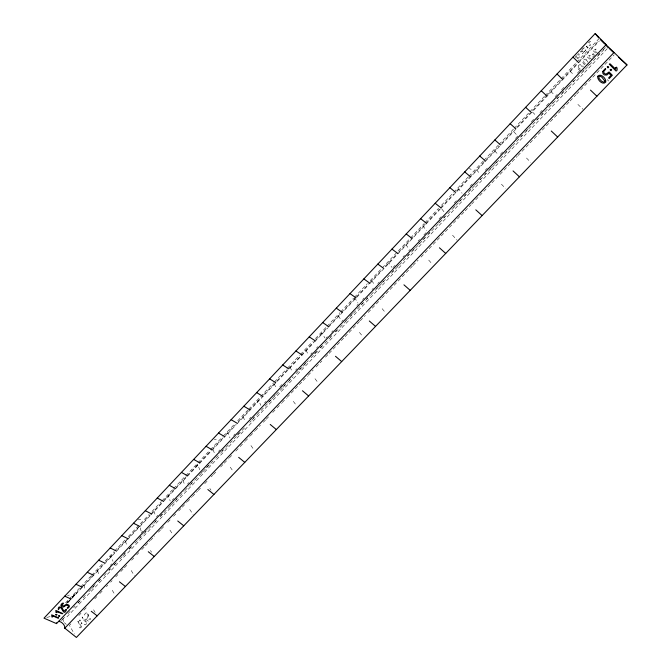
<?xml version="1.0" encoding="UTF-8"?>
<svg xmlns="http://www.w3.org/2000/svg" width="671" height="671" viewBox="0 0 671 671"><rect width="100%" height="100%" fill="white"/><g stroke="black" fill="none" stroke-linecap="round" stroke-linejoin="round"><path stroke-width="0.5" stroke-dasharray="3.35 2.52" d="M580.558 51.239L580.482 51.533A2.726 0.881 -47.3 0 0 580.826 52.036L584.81 50.803L582.403 53.789L585.993 49.914L581.472 51.197L581.405 50.501M494.653 150.916L498.503 154.791M575.793 55.953L575.609 57.631M458.117 189.759L458.553 188.853L462.076 193.198M576.574 55.458C575.634 61.019 582.453 54.116 577.152 54.837M422.889 226.773L423.216 226.211L426.521 230.69M387.838 264.038L388.727 262.671L391.814 267.284M354.489 299.081L355.034 298.293L357.92 303.015M320.83 334.871L322.122 333.084L324.814 337.924M289.226 368.069L315.093 340.516M256.867 402.474L258.528 400.31L260.86 405.359M226.882 433.961L227.796 432.795L229.96 437.945M195.747 467.075L197.744 464.567L199.74 469.809M67.654 602.373L68.358 601.585L67.796 602.189M167.272 496.976L168.346 495.643L170.191 500.969M137.287 528.874L138.436 527.465M110.22 557.282L111.436 555.806L112.98 561.283M81.954 587.259L92.103 576.238M66.899 603.128L68.031 601.761L67.62 602.197M74.07 595.387L74.473 594.942L72.837 596.871L75.043 594.556L72.527 597.433M72.191 597.492L72.661 596.905L72.174 597.375M70.371 599.505C62.764 607.918 72.678 597.148 69.969 600.134M72.829 597.073L74.456 595.219L74.02 595.647M75.966 593.407L76.259 593.055M65.599 602.826L68.484 599.773M69.197 599.018L80 587.595M80.721 586.831L90.803 576.171M91.524 575.408L102.319 563.984M105.204 560.939L113.844 551.797M114.565 551.034L125.36 539.61M128.245 536.565L149.121 514.481M152.007 511.428L161.367 501.531M162.088 500.767L172.883 489.344M173.604 488.58L185.129 476.402M185.85 475.638L209.612 450.501M210.325 449.746L222.571 436.796M223.292 436.033L234.808 423.846M237.693 420.801L247.767 410.14M248.488 409.377L273.693 382.722M274.414 381.958L286.651 369.016M287.373 368.253L299.61 355.303M300.331 354.548L312.577 341.598M315.454 338.553L326.257 327.129M326.978 326.366L339.937 312.661M340.658 311.898L353.617 298.184M354.338 297.429L367.297 283.716M370.174 280.671L424.181 223.552M424.902 222.789L438.582 208.32M441.459 205.276L452.984 193.089M453.705 192.325L468.106 177.094M468.819 176.33L483.221 161.099M483.942 160.335L498.343 145.104M499.065 144.349L513.466 129.117M514.187 128.354L529.31 112.359M530.023 111.596L544.424 96.364M545.146 95.601L560.268 79.614M560.99 78.851L576.112 62.856M576.825 62.093L599.153 38.482M66.395 603.422L71.294 598.247M71.99 597.5L82.483 586.412M92.791 575.517L103.124 564.588M105.892 561.661L114.934 552.107M117.735 549.146L128.262 538.016M128.975 537.27L150.312 514.707M151.025 513.952L163.523 500.742M164.21 500.012L175.307 488.287M176.003 487.549L186.479 476.469M187.184 475.731L197.744 464.567M199.161 463.065L211.264 450.275M212.682 448.773L222.755 438.121M225.641 435.076L235.437 424.718M238.213 421.782L248.698 410.702M249.394 409.964L262.789 395.806M263.502 395.051L276.309 381.514M277.031 380.751L288.522 368.597M315.789 339.769L328.522 326.316M329.235 325.561L355.034 298.293M356.427 296.817L369.687 282.801M370.384 282.063L382.369 269.39M385.196 266.404L398.012 252.858M398.725 252.103L425.33 223.98M426.026 223.233L439.371 209.126M440.78 207.641L453.579 194.12M456.423 191.109L469.348 177.446M470.061 176.683L485.645 160.218M486.349 159.472L499.006 146.093M501.841 143.091L513.181 131.105L517.056 135.232M516.771 127.305L530.409 112.887M532.548 110.631L546.546 95.836M547.242 95.097L561.375 80.159M562.08 79.413L578.41 62.151M579.123 61.397L599.035 40.352M67.595 602.927L103.628 564.848M104.349 564.085L126.685 540.482M127.406 539.719L138.931 527.532M139.652 526.769L150.463 515.353M151.185 514.59L236.209 424.726M236.93 423.971L314.028 342.487M314.749 341.724L327.716 328.018M328.438 327.255L368.79 284.613M369.511 283.85L440.126 209.218M440.847 208.455L577.756 63.77M578.477 63.007L599.371 40.923M110.354 565.385L111.797 563.866M141.346 532.724L142.789 531.206M156.486 516.771L157.928 515.253M172.346 500.054L173.781 498.536M187.477 484.101L188.92 482.583M218.478 451.432L219.92 449.914M233.617 435.479L235.06 433.961M249.469 418.771L250.912 417.253M264.609 402.818L266.051 401.3M279.748 386.865L281.912 384.584M295.609 370.149L297.043 368.631M310.74 354.196L312.183 352.678M316.511 348.115L317.953 346.597M325.88 338.243L327.322 336.725M331.65 332.162L333.093 330.644M341.74 321.526L343.183 320.008M356.88 305.573L358.322 304.055M362.642 299.501L364.085 297.974M372.011 289.62L373.453 288.102M377.781 283.548L379.224 282.021M392.921 267.595L395.085 265.313M403.011 256.951L404.454 255.433M408.773 250.879L410.216 249.36M418.15 240.998L419.593 239.48M423.913 234.925L426.077 232.644M439.052 218.972L441.216 216.691M454.192 203.019L456.355 200.738M470.044 186.303L472.208 184.022M485.183 170.35L487.347 168.069M500.323 154.397L503.208 151.361M515.462 138.444L518.347 135.408M531.315 121.728L534.2 118.692M539.97 112.611L542.134 110.338M546.454 105.775L549.339 102.738M555.11 96.658L557.265 94.385M561.593 89.822L564.479 86.785M577.454 73.114L580.34 70.069M592.594 57.161L595.471 54.116M77.844 602.852L79.287 601.333M92.992 586.907L95.156 584.626M98.763 580.834L100.205 579.316M108.861 570.199L110.304 568.681M113.911 564.89L115.353 563.372M124.009 554.254L125.452 552.736M129.058 548.937L131.222 546.664M139.878 537.555L141.321 536.037M144.928 532.237L146.37 530.719M155.026 521.61L156.469 520.084M160.075 516.293L162.239 514.011M170.174 505.657L171.617 504.139M175.945 499.585L177.387 498.067M191.092 483.64L192.535 482.122M201.191 473.013L202.634 471.495M206.24 467.695L208.404 465.414M222.109 450.987L223.552 449.469M237.257 435.043L239.421 432.77M253.126 418.343L254.569 416.825M268.274 402.399L270.438 400.117M274.045 396.318L275.487 394.8M284.143 385.691L285.586 384.173M289.193 380.373L290.635 378.855M299.291 369.746L300.734 368.228M304.34 364.428L306.504 362.155M314.439 353.802L316.603 351.52M320.21 347.729L321.652 346.211M330.308 337.094L331.751 335.575M335.357 331.784L336.8 330.266M345.456 321.149L347.62 318.876M350.505 315.84L352.669 313.558M361.325 304.449L362.768 302.931M366.374 299.132L367.817 297.614M376.473 288.505L378.637 286.223M381.522 283.187L383.686 280.906M392.342 271.797L393.785 270.279M397.391 266.479L398.834 264.961M407.49 255.852L408.933 254.334M412.539 250.535L414.703 248.262M418.31 244.462L419.752 242.944M422.638 239.908L424.802 237.626M428.408 233.835L429.851 232.317M438.507 223.2L439.95 221.682M443.556 217.89L444.999 216.372M453.655 207.255L455.097 205.737M458.704 201.946L460.868 199.664M464.475 195.865L465.917 194.347M469.524 190.556L470.967 189.037M474.573 185.238L476.016 183.72M479.622 179.92L481.065 178.402M484.672 174.611L486.114 173.084M489.721 169.293L491.885 167.012M494.77 163.976L496.934 161.703M505.59 152.585L507.033 151.067M510.639 147.276L512.082 145.75M520.738 136.641L522.181 135.123M525.787 131.323L527.951 129.05M536.607 119.941L538.05 118.423M541.656 114.624L543.099 113.105M551.755 103.988L553.198 102.47M556.804 98.679L558.247 97.161M561.853 93.361L564.017 91.088M566.903 88.044L569.067 85.771M572.673 81.971L574.116 80.453M582.772 71.344L584.215 69.826M587.821 66.026L589.264 64.508M597.92 55.399L600.084 53.118M602.969 50.082L605.133 47.8M61.413 620.583L64.299 617.546M67.905 613.747L70.069 611.466M73.676 607.666L75.127 606.148M78.012 603.112L80.176 600.83M83.061 597.794L85.947 594.758M88.84 591.713L91.004 589.44M91.726 588.677L95.332 584.877M98.218 581.841L101.103 578.805M103.997 575.768L106.161 573.487M109.046 570.451L110.489 568.924M114.095 565.133L116.989 562.088M119.874 559.052L122.038 556.771M122.759 556.016L125.645 552.971M129.26 549.18L132.145 546.135M135.03 543.099L137.916 540.063M138.637 539.299L142.973 534.745M143.695 533.982L148.023 529.427M148.744 528.664L153.072 524.11M153.793 523.346L156.687 520.31M160.294 516.511L163.179 513.474M163.9 512.711L174.007 502.076M174.728 501.321L179.056 496.758M179.778 496.003L184.114 491.44M184.835 490.686L189.163 486.123M189.885 485.368L194.213 480.805M194.934 480.05L210.09 464.097M210.811 463.334L215.148 458.779M215.869 458.016L220.197 453.462M220.918 452.699L225.255 448.144M225.976 447.381L246.182 426.11M249.788 422.319L251.231 420.792M251.952 420.038L256.288 415.475M257.01 414.72L271.445 399.53M272.166 398.767L282.273 388.132M282.994 387.368L287.322 382.814M288.044 382.051L293.093 376.733M295.986 373.697L302.478 366.861M303.2 366.098L308.257 360.78M311.143 357.744L317.635 350.908M320.52 347.872L324.135 344.072M324.856 343.309L332.791 334.955M335.685 331.919L339.291 328.119M340.012 327.356L348.668 318.247M349.398 317.484L370.325 295.458M371.046 294.695L605.619 47.809M607.23 48.673L66.228 617.622L65.758 617.471A4.974 2.818 43.8 0 0 64.005 617.588M70.866 623.854L69.415 625.372L74.397 634.003M78.817 615.517L80.99 613.244M83.883 610.216L86.777 607.188M94.737 598.851L96.909 596.578M99.803 593.55L102.697 590.514M106.312 586.731L107.763 585.213M110.656 582.176L112.099 580.667M115.722 576.875L117.886 574.602M120.78 571.575L123.674 568.538M124.403 567.783L127.297 564.756M131.633 560.21L133.806 557.937M136.699 554.9L138.872 552.627M141.766 549.599L144.659 546.563M145.381 545.808L149.725 541.262M150.447 540.507L154.783 535.961M158.406 532.17L160.579 529.897M161.3 529.142L164.915 525.351M167.809 522.323L170.702 519.287M173.596 516.259L175.768 513.986M178.662 510.95L181.556 507.922M182.277 507.167L186.622 502.621M187.343 501.858L191.688 497.312M192.409 496.557L197.475 491.256M198.197 490.493L201.812 486.71M204.705 483.674L207.599 480.646M211.222 476.855L212.665 475.336M213.386 474.582L217.01 470.79M220.625 467.008L223.518 463.971M224.24 463.216L228.585 458.67M229.306 457.916L232.2 454.879M235.815 451.097L239.438 447.305M240.159 446.55L244.496 441.996M245.225 441.241L249.562 436.695M250.283 435.94L254.628 431.394M255.349 430.631L260.415 425.33M263.309 422.302L265.481 420.029M266.202 419.266L269.817 415.483M272.711 412.447L276.335 408.656M277.056 407.901L281.401 403.355M282.122 402.6L286.458 398.054M287.188 397.291L302.378 381.38M303.099 380.625L307.444 376.079M308.165 375.315L313.231 370.015M316.125 366.987L321.912 360.923M325.527 357.131L328.421 354.103M329.151 353.349L344.34 337.429M345.062 336.674L359.53 321.518M360.26 320.763L365.318 315.462M368.22 312.426L381.237 298.788M381.958 298.033L412.346 266.202M413.068 265.448L418.134 260.147M421.027 257.11L464.441 211.65M465.162 210.895L470.95 204.831M471.671 204.076L517.257 156.335M517.978 155.58L569.343 101.782M570.065 101.019L575.861 94.955M576.582 94.2L614.2 54.796M581.866 49.268L582.436 48.723M582.101 49.537L584.223 47.809L583.007 48.295M588.257 42.6L590.379 41.552L588.677 42.936C592.384 45.334 589.247 47.708 587.645 43.405M46.811 617.446L50.551 616.49M67.528 595.504L69.381 595.068M576.985 58.612C579.484 58.662 581.665 53.579 578.125 53.789M138.184 519.84L140.793 519.429M214.284 439.572L216.288 439.463M570.031 71.235L574.116 75.06M580.792 70.489C574.376 69.197 579.845 60.809 583.359 66.437M469.373 168.463L471.201 169.469M584.978 64.718C579.543 62.411 585.724 55.978 588.484 61.027M585.447 63.779C580.935 61.304 586.395 57.932 587.964 62.218M580.331 69.18C576.355 67.31 580.247 63.267 582.428 66.966M598.079 53.638L594.187 50.275L595.781 49.797L596.058 49.058L592.971 49.931L592.854 50.535L595.84 53.118M592.174 59.853L588.316 56.473L589.901 56.003L590.178 55.265L587.117 56.121L586.991 56.725L589.952 59.325M607.221 79.648L608.714 81.023M577.882 104.408L582.982 109.247M550.74 91.399L554.858 95.366M526.492 158.037L530.669 162.248M532.514 112.049L535.835 115.42M501.43 184.189L505.515 188.425M452.548 235.202L457.102 240.201M428.694 260.088L432.51 264.399M476.544 169.838L480.176 174.116M382.135 308.677L385.783 313.03M359.413 332.397L362.977 336.767M315.018 378.729L318.423 383.133M441.912 209.117L444.185 212.061M293.328 401.35L296.666 405.779M250.954 445.578L253.999 449.822M405.871 244.546L409.067 249.092M230.245 467.192L233.223 471.445M209.847 488.48L211.013 490.182M189.75 509.448L193.164 514.582M169.948 530.115L172.741 534.393M371.776 280.587L374.77 285.259M150.438 550.472L151.529 552.191M131.214 570.535L134.418 575.701M112.267 590.304L114.884 594.615M93.588 609.796L95.123 612.388M338.478 315.789L341.271 320.57M305.951 350.178L308.551 355.076M289.964 367.079L292.472 372.028M274.154 383.787L276.578 388.794M243.078 416.649L245.326 421.749M213.034 449.637L214.762 453.965M182.965 480.193L184.886 485.468M153.885 510.933L155.655 516.293M140.147 527.851L141.279 531.457M125.435 541.011L127.054 546.446M97.589 570.451L99.065 575.961M83.883 584.936L85.292 590.48M66.345 624.374A4.974 2.818 43.8 0 1 64.433 622.638M63.72 621.614A4.974 2.818 43.8 0 1 63.418 618.033M88.74 615.408L87.331 618.125L88.538 620.18C91.365 616.037 91.164 620.658 88.329 621.195C83.095 617.865 90.434 616.909 87.188 613.764L86.442 613.655C82.55 617.882 85.653 610.795 87.775 613.244A7.129 5.36 -89 0 1 88.58 614.611L88.74 615.408M77.853 621.447L80.998 627.251L79.824 627.091L79.648 627.788L81.812 628.232L81.996 627.544L78.406 621.38L77.853 621.447M79.597 620.172L79.564 620.474A2.214 1.661 -89 0 0 79.941 621.12L80.428 620.616A2.214 1.652 -89 0 0 80.05 619.97L79.597 620.172M81.191 622.906L81.166 623.208A2.214 1.661 -89.1 0 0 81.535 623.854L82.021 623.351A2.214 1.661 -89.2 0 0 81.644 622.705L81.191 622.906M83.774 620.205L86.391 622.411C82.365 625.414 85.913 626.118 87.255 622.319C85.167 622.202 86.089 618.092 84.596 619.316L82.08 616.993L83.774 620.205M586.32 46.693L586.286 46.811A2.793 0.906 -47.4 0 0 586.496 47.062L587.209 46.316A2.793 0.897 -47.3 0 0 586.991 46.056L586.32 46.693M587.242 47.775L587.209 47.884A2.785 0.897 -47.4 0 0 587.427 48.144L588.132 47.398A2.785 0.897 -47.3 0 0 587.913 47.146L587.242 47.775M592.61 54.158L592.552 54.46A2.726 1.669 -45 0 0 593.013 54.871L593.701 54.141A2.718 1.669 -45.1 0 0 593.239 53.739L592.61 54.158"/><path stroke-width="1.01" d="M56.523 623.619L606.181 44.655L595.185 33.55L44.001 618.167L56.523 623.619L56.59 622.747M606.181 44.655L605.401 44.118L626.999 64.936L76.393 637.45L64.726 628.098A5.024 2.877 43.7 0 0 62.94 623.653A5.024 2.877 43.7 0 0 58.352 621.396M64.567 628.408L614.082 52.455M64.752 596.158L71.017 598.985M75.957 584.273L82.223 587.15M87.264 572.279L93.512 575.206M98.671 560.184L104.911 563.162M110.178 547.981L116.41 551.008M121.786 535.659L128.01 538.754M133.504 523.237L139.711 526.383M145.322 510.706L151.52 513.902M157.249 498.058L163.43 501.304M169.285 485.292L175.458 488.597M181.422 472.409L187.586 475.781M193.676 459.409L199.832 462.839M206.047 446.29L212.187 449.78M218.528 433.055L224.651 436.603M231.126 419.694L237.232 423.3M243.841 406.207L249.939 409.88M256.674 392.594L262.755 396.326M269.633 378.855L275.697 382.655M282.709 364.982L288.756 368.849M295.911 350.975L301.942 354.909M309.239 336.842L315.253 340.843M322.701 322.566L328.689 326.634M336.288 308.157L342.26 312.3M350.002 293.604L355.957 297.815M363.858 278.91L369.788 283.196M377.84 264.08L383.753 268.434M391.965 249.092L397.861 253.529M606.819 46.416L608.127 47.482M406.232 233.969L412.103 238.473M91.239 611.273L97.169 615.844M119.438 581.832L125.402 586.488M420.642 218.687L426.479 223.275M148.266 551.738L154.263 556.485M177.731 520.981L183.762 525.812M435.185 203.254L441.006 207.918M207.859 489.528L213.923 494.452M449.889 187.662L455.676 192.418M238.675 457.362L244.772 462.369M270.203 424.441L276.335 429.549M464.726 171.919L470.497 176.75M302.462 390.765L308.626 395.974M479.723 156.016L485.468 160.931M335.492 356.284L341.69 361.594M369.31 320.99L375.534 326.4M494.871 139.954L500.591 144.953M403.942 284.831L410.207 290.358M510.178 123.716L515.865 128.807M439.421 247.792L445.72 253.428M618.696 57.446L626.999 64.936M475.781 209.83L482.113 215.584M609.1 48.346L613.479 52.514M525.636 107.318L531.289 112.493M513.055 170.92L519.413 176.8M541.254 90.753L546.882 96.012M551.277 131.021L557.668 137.027M600.285 39.539L604.655 43.959M590.48 90.099L596.905 96.23M557.039 74.011L562.633 79.363M572.984 57.102L578.553 62.546M595.185 33.55L598.582 37.777M615.844 67.62L615.81 69.331L610.124 63.854L609.243 64.097L615.936 70.967C617.857 71.797 617.312 65.347 615.844 67.62M52.707 616.733L51.902 617.01L51.667 614.829L58.712 617.924L58.016 618.167L52.489 615.743L52.707 616.733M56.842 612.363L56.037 612.64L55.802 610.451L62.848 613.562L62.143 613.814L56.624 611.373L56.842 612.363M604.89 81.132L603.808 82.265L601.552 81.157L599.111 78.532L598.826 76.402L600.268 76.268L601.946 77.232L604.89 81.132M68.517 606.089L68.501 606.458C64.433 610.501 71.378 607.079 68.845 605.15A7.23 5.108 -9.2 0 0 67.436 604.521L65.364 604.764L63.955 606.056L61.824 605.108C65.859 601.996 61.204 602.65 60.809 605.418C64.475 610.031 65.012 602.994 68.35 605.762L68.517 606.089M602.617 71.579L602.969 73.533A8.933 8.287 -47.2 0 0 604.428 74.934L606.878 75.035L608.857 73.231L611.046 75.328L608.647 77.878L609.142 78.591L612.338 75.261L609.067 71.965L605.888 74.238L604.051 73.139L603.724 71.436L605.728 69.138L605.418 68.459L602.617 71.579M55.836 614.678L55.878 614.896A2.248 1.585 -9 0 0 56.549 615.19L57.027 614.678A2.248 1.577 -9 0 0 56.364 614.384L55.836 614.678M58.671 615.928L58.712 616.146A2.239 1.577 -9.1 0 0 59.375 616.431L59.862 615.919A2.239 1.577 -9.1 0 0 59.199 615.634L58.671 615.928M66.488 609.629C63.384 618.31 61.472 602.952 58.847 609.016C58.276 611.717 57.278 605.703 60.558 607.029A2.198 1.552 -9.1 0 1 61.782 607.523L64.064 611.256L65.817 609.444L66.488 609.629M597.693 76.301C597.005 79.824 602.893 85.578 605.796 82.088C606.492 78.566 600.587 72.795 597.693 76.301M607.347 66.815L607.339 67.184A2.776 2.575 -47.5 0 0 608.018 67.846L608.731 67.108A2.768 2.575 -47.3 0 0 608.043 66.446L607.347 66.815M610.258 69.625L610.258 69.994A2.776 2.575 -47.1 0 0 610.937 70.648L611.65 69.91A2.768 2.575 -46.9 0 0 610.962 69.256L610.258 69.625"/></g></svg>
